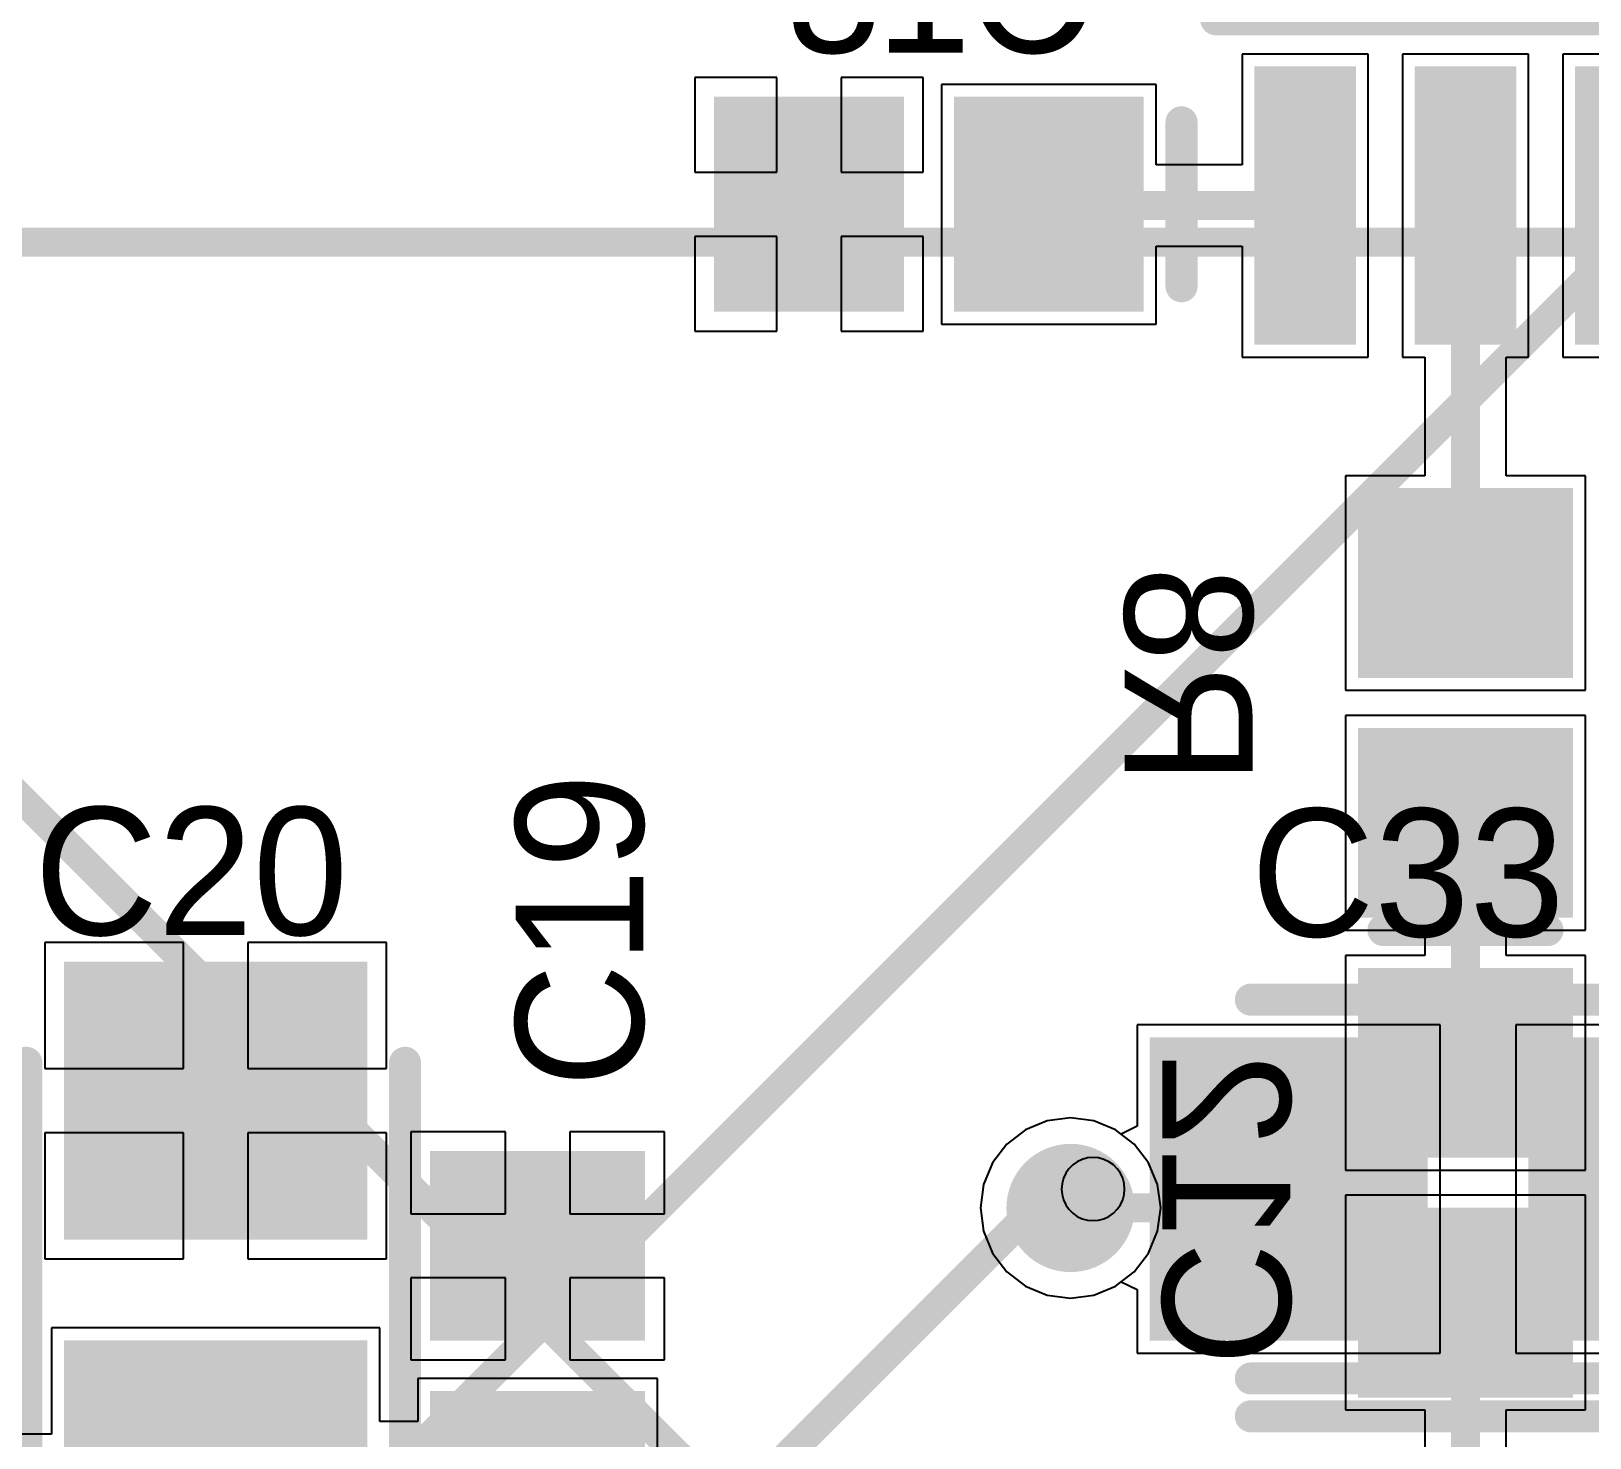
# Model space of a CAD drawing. Header units: millimetres. Extents: x 0 to 7.44, y -3.03 to 0.
# Drawn here: x 5.6866 to 6.1726, y -1.1878 to -0.7492 of the extents above; entities that cross this region are included whole.
import ezdxf

# ---------------------------------------------------------------- set-up
doc = ezdxf.new("R2010")
doc.units = ezdxf.units.MM
doc.header["$MEASUREMENT"] = 0
for name, color, linetype in [('BottomLayer', 5, 'Continuous'), ('BottomOverlay', 54, 'Continuous'), ('BottomPaste', 16, 'Continuous'), ('BottomSolder', 6, 'Continuous'), ('MidLayer1', 16, 'Continuous'), ('MidLayer2', 76, 'Continuous'), ('MultiLayer', 9, 'Continuous'), ('TopLayer', 1, 'Continuous'), ('TopOverlay', 2, 'Continuous'), ('TopPaste', 8, 'Continuous'), ('TopSolder', 216, 'Continuous'), ('ViaHoleLayer', 16, 'Continuous')]:
    doc.layers.add(name, color=color, linetype=linetype)

# ---------------------------------------------------------------- blocks, each defined once
blk = doc.blocks.new('PAM8403_B_76')
at = {"layer": 'BottomLayer'}
for points in [[(-0.16437, 0.16319), (-0.08563, 0.16319), (-0.16437, 0.18681), (-0.08563, 0.18681)], [(0.08563, 0.16319), (0.16437, 0.16319), (0.08563, 0.18681), (0.16437, 0.18681)], [(-0.16437, 0.11319), (-0.08563, 0.11319), (-0.16437, 0.13681), (-0.08563, 0.13681)], [(0.08563, 0.11319), (0.16437, 0.11319), (0.08563, 0.13681), (0.16437, 0.13681)], [(-0.16437, 0.06319), (-0.08563, 0.06319), (-0.16437, 0.08681), (-0.08563, 0.08681)], [(0.08563, 0.06319), (0.16437, 0.06319), (0.08563, 0.08681), (0.16437, 0.08681)], [(-0.16437, 0.01319), (-0.08563, 0.01319), (-0.16437, 0.03681), (-0.08563, 0.03681)], [(0.08563, 0.01319), (0.16437, 0.01319), (0.08563, 0.03681), (0.16437, 0.03681)], [(-0.16437, -0.03681), (-0.08563, -0.03681), (-0.16437, -0.01319), (-0.08563, -0.01319)], [(0.08563, -0.03681), (0.16437, -0.03681), (0.08563, -0.01319), (0.16437, -0.01319)], [(-0.16437, -0.08681), (-0.08563, -0.08681), (-0.16437, -0.06319), (-0.08563, -0.06319)], [(0.08563, -0.08681), (0.16437, -0.08681), (0.08563, -0.06319), (0.16437, -0.06319)], [(-0.16437, -0.13681), (-0.08563, -0.13681), (-0.16437, -0.11319), (-0.08563, -0.11319)], [(0.08563, -0.13681), (0.16437, -0.13681), (0.08563, -0.11319), (0.16437, -0.11319)], [(-0.16437, -0.18681), (-0.08563, -0.18681), (-0.16437, -0.16319), (-0.08563, -0.16319)], [(0.08563, -0.18681), (0.16437, -0.18681), (0.08563, -0.16319), (0.16437, -0.16319)]]:
    blk.add_solid(points, dxfattribs=at)
at = {"layer": 'BottomOverlay', "const_width": 0.01}
for points in [[(-0.06693, 0.20276), (-0.06693, -0.20276)], [(-0.06693, 0.20276), (0.06693, 0.20276)], [(0.06693, 0.20276), (0.06693, -0.20276)], [(-0.06693, -0.20276), (-0.01575, -0.20276)], [(0.01575, -0.20276), (0.06693, -0.20276)]]:
    blk.add_lwpolyline(points, dxfattribs=at)
at = {"layer": 'BottomOverlay', "const_width": 0.005}
for points in [[(-0.06943, 0.20276, 1), (-0.06443, 0.20276, 1)], [(-0.06943, 0.20276, 1), (-0.06443, 0.20276, 1)], [(0.06443, 0.20276, 1), (0.06943, 0.20276, 1)], [(0.06443, 0.20276, 1), (0.06943, 0.20276, 1)], [(-0.06943, -0.20276, 1), (-0.06443, -0.20276, 1)], [(-0.06943, -0.20276, 1), (-0.06443, -0.20276, 1)], [(-0.01825, -0.20276, 1), (-0.01325, -0.20276, 1)], [(-0.01824, -0.20283, 1), (-0.01324, -0.20283, 1)], [(0.01324, -0.20283, 1), (0.01824, -0.20283, 1)], [(0.01325, -0.20276, 1), (0.01825, -0.20276, 1)], [(0.06443, -0.20276, 1), (0.06943, -0.20276, 1)], [(0.06443, -0.20276, 1), (0.06943, -0.20276, 1)]]:
    blk.add_lwpolyline(points, format="xyb", close=True, dxfattribs=at)
at = {"layer": 'BottomOverlay', "const_width": 0.01}
blk.add_lwpolyline([(-0.01574, -0.20283, -1.130298), (0.01574, -0.20283)], format="xyb", dxfattribs=at)
at = {"layer": 'BottomPaste'}
for points in [[(-0.16437, 0.16319), (-0.08563, 0.16319), (-0.16437, 0.18681), (-0.08563, 0.18681)], [(0.08563, 0.16319), (0.16437, 0.16319), (0.08563, 0.18681), (0.16437, 0.18681)], [(-0.16437, 0.11319), (-0.08563, 0.11319), (-0.16437, 0.13681), (-0.08563, 0.13681)], [(0.08563, 0.11319), (0.16437, 0.11319), (0.08563, 0.13681), (0.16437, 0.13681)], [(-0.16437, 0.06319), (-0.08563, 0.06319), (-0.16437, 0.08681), (-0.08563, 0.08681)], [(0.08563, 0.06319), (0.16437, 0.06319), (0.08563, 0.08681), (0.16437, 0.08681)], [(-0.16437, 0.01319), (-0.08563, 0.01319), (-0.16437, 0.03681), (-0.08563, 0.03681)], [(0.08563, 0.01319), (0.16437, 0.01319), (0.08563, 0.03681), (0.16437, 0.03681)], [(-0.16437, -0.03681), (-0.08563, -0.03681), (-0.16437, -0.01319), (-0.08563, -0.01319)], [(0.08563, -0.03681), (0.16437, -0.03681), (0.08563, -0.01319), (0.16437, -0.01319)], [(-0.16437, -0.08681), (-0.08563, -0.08681), (-0.16437, -0.06319), (-0.08563, -0.06319)], [(0.08563, -0.08681), (0.16437, -0.08681), (0.08563, -0.06319), (0.16437, -0.06319)], [(-0.16437, -0.13681), (-0.08563, -0.13681), (-0.16437, -0.11319), (-0.08563, -0.11319)], [(0.08563, -0.13681), (0.16437, -0.13681), (0.08563, -0.11319), (0.16437, -0.11319)], [(-0.16437, -0.18681), (-0.08563, -0.18681), (-0.16437, -0.16319), (-0.08563, -0.16319)], [(0.08563, -0.18681), (0.16437, -0.18681), (0.08563, -0.16319), (0.16437, -0.16319)]]:
    blk.add_solid(points, dxfattribs=at)
at = {"layer": 'BottomSolder'}
for points in [[(-0.16837, 0.15919), (-0.08163, 0.15919), (-0.16837, 0.19081), (-0.08163, 0.19081)], [(0.08163, 0.15919), (0.16837, 0.15919), (0.08163, 0.19081), (0.16837, 0.19081)], [(-0.16837, 0.10919), (-0.08163, 0.10919), (-0.16837, 0.14081), (-0.08163, 0.14081)], [(0.08163, 0.10919), (0.16837, 0.10919), (0.08163, 0.14081), (0.16837, 0.14081)], [(-0.16837, 0.05919), (-0.08163, 0.05919), (-0.16837, 0.09081), (-0.08163, 0.09081)], [(0.08163, 0.05919), (0.16837, 0.05919), (0.08163, 0.09081), (0.16837, 0.09081)], [(-0.16837, 0.00919), (-0.08163, 0.00919), (-0.16837, 0.04081), (-0.08163, 0.04081)], [(0.08163, 0.00919), (0.16837, 0.00919), (0.08163, 0.04081), (0.16837, 0.04081)], [(-0.16837, -0.04081), (-0.08163, -0.04081), (-0.16837, -0.00919), (-0.08163, -0.00919)], [(0.08163, -0.04081), (0.16837, -0.04081), (0.08163, -0.00919), (0.16837, -0.00919)], [(-0.16837, -0.09081), (-0.08163, -0.09081), (-0.16837, -0.05919), (-0.08163, -0.05919)], [(0.08163, -0.09081), (0.16837, -0.09081), (0.08163, -0.05919), (0.16837, -0.05919)], [(-0.16837, -0.14081), (-0.08163, -0.14081), (-0.16837, -0.10919), (-0.08163, -0.10919)], [(0.08163, -0.14081), (0.16837, -0.14081), (0.08163, -0.10919), (0.16837, -0.10919)], [(-0.16837, -0.19081), (-0.08163, -0.19081), (-0.16837, -0.15919), (-0.08163, -0.15919)], [(0.08163, -0.19081), (0.16837, -0.19081), (0.08163, -0.15919), (0.16837, -0.15919)]]:
    blk.add_solid(points, dxfattribs=at)
blk = doc.blocks.new('CAP_0805_B_80')
at = {"layer": 'BottomLayer'}
for points in [[(-0.05511, -0.02953), (-0.00393, -0.02953), (-0.05511, 0.02953), (-0.00393, 0.02953)], [(0.0197, -0.02953), (0.07088, -0.02953), (0.0197, 0.02953), (0.07088, 0.02953)]]:
    blk.add_solid(points, dxfattribs=at)
at = {"layer": 'BottomOverlay', "const_width": 0.01}
blk.add_lwpolyline([(-0.07088, 0.02557), (-0.07088, -0.02557)], dxfattribs=at)
at = {"layer": 'BottomOverlay', "const_width": 0.005}
for points in [[(-0.07338, 0.02557, 1), (-0.06838, 0.02557, 1)], [(-0.07338, -0.02557, 1), (-0.06838, -0.02557, 1)]]:
    blk.add_lwpolyline(points, format="xyb", close=True, dxfattribs=at)
at = {"layer": 'BottomPaste'}
for points in [[(-0.05511, -0.02953), (-0.00393, -0.02953), (-0.05511, 0.02953), (-0.00393, 0.02953)], [(0.0197, -0.02953), (0.07088, -0.02953), (0.0197, 0.02953), (0.07088, 0.02953)]]:
    blk.add_solid(points, dxfattribs=at)
at = {"layer": 'BottomSolder'}
for points in [[(-0.05911, -0.03353), (0.00007, -0.03353), (-0.05911, 0.03353), (0.00007, 0.03353)], [(0.0157, -0.03353), (0.07488, -0.03353), (0.0157, 0.03353), (0.07488, 0.03353)]]:
    blk.add_solid(points, dxfattribs=at)
blk = doc.blocks.new('CAPAE_4_3_4_3_5_4_146')
at = {"layer": 'TopLayer'}
for points in [[(-0.08268, -0.04331), (-0.00394, -0.04331), (-0.08268, 0.04331), (-0.00394, 0.04331)], [(0.03543, -0.04331), (0.11417, -0.04331), (0.03543, 0.04331), (0.11417, 0.04331)]]:
    blk.add_solid(points, dxfattribs=at)
at = {"layer": 'TopOverlay'}
for p, q in [((-0.10433, 0.00984), (-0.10604, 0.00969)), ((-0.10262, 0.00969), (-0.10433, 0.00984)), ((-0.11285, 0.00492), (-0.11358, 0.00337)), ((-0.11187, 0.00632), (-0.11285, 0.00492)), ((-0.11066, 0.00754), (-0.11187, 0.00632)), ((-0.10925, 0.00852), (-0.11066, 0.00754)), ((-0.1077, 0.00924), (-0.10925, 0.00852)), ((-0.10604, 0.00969), (-0.1077, 0.00924)), ((-0.10096, 0.00924), (-0.10262, 0.00969)), ((-0.09941, 0.00852), (-0.10096, 0.00924)), ((-0.098, 0.00754), (-0.09941, 0.00852)), ((-0.09679, 0.00632), (-0.098, 0.00754)), ((-0.09581, 0.00492), (-0.09679, 0.00632)), ((-0.09508, 0.00337), (-0.09581, 0.00492)), ((-0.11402, 0.00171), (-0.11417, 0)), ((-0.11417, 0), (-0.11402, -0.00171)), ((-0.11358, 0.00337), (-0.11402, 0.00171)), ((-0.09464, 0.00171), (-0.09508, 0.00337)), ((-0.09449, 0), (-0.09464, 0.00171)), ((-0.09464, -0.00171), (-0.09449, 0)), ((-0.09449, 0), (-0.09449, 0)), ((-0.11402, -0.00171), (-0.11358, -0.00337)), ((-0.11358, -0.00337), (-0.11285, -0.00492)), ((-0.09581, -0.00492), (-0.09508, -0.00337)), ((-0.09508, -0.00337), (-0.09464, -0.00171)), ((-0.11285, -0.00492), (-0.11187, -0.00632)), ((-0.11187, -0.00632), (-0.11066, -0.00754)), ((-0.11066, -0.00754), (-0.10925, -0.00852)), ((-0.10925, -0.00852), (-0.1077, -0.00924)), ((-0.1077, -0.00924), (-0.10604, -0.00969)), ((-0.10604, -0.00969), (-0.10433, -0.00984)), ((-0.10433, -0.00984), (-0.10262, -0.00969)), ((-0.10262, -0.00969), (-0.10096, -0.00924)), ((-0.10096, -0.00924), (-0.09941, -0.00852)), ((-0.09941, -0.00852), (-0.098, -0.00754)), ((-0.098, -0.00754), (-0.09679, -0.00632)), ((-0.09679, -0.00632), (-0.09581, -0.00492))]:
    blk.add_line(p, q, dxfattribs=at)
at = {"layer": 'TopOverlay', "const_width": 0.01}
for points in [[(-0.05512, 0.05906), (0.08661, 0.05906)], [(-0.05512, -0.05906), (0.08661, -0.05906)]]:
    blk.add_lwpolyline(points, dxfattribs=at)
at = {"layer": 'TopOverlay', "const_width": 0.005}
for points in [[(-0.05762, 0.05906, 1), (-0.05262, 0.05906, 1)], [(0.08411, 0.05906, 1), (0.08911, 0.05906, 1)], [(-0.05762, -0.05906, 1), (-0.05262, -0.05906, 1)], [(0.08411, -0.05906, 1), (0.08911, -0.05906, 1)]]:
    blk.add_lwpolyline(points, format="xyb", close=True, dxfattribs=at)
at = {"layer": 'TopPaste'}
for points in [[(-0.08268, -0.04331), (-0.00394, -0.04331), (-0.08268, 0.04331), (-0.00394, 0.04331)], [(0.03543, -0.04331), (0.11417, -0.04331), (0.03543, 0.04331), (0.11417, 0.04331)]]:
    blk.add_solid(points, dxfattribs=at)
at = {"layer": 'TopSolder'}
for points in [[(-0.08668, -0.04731), (0.00006, -0.04731), (-0.08668, 0.04731), (0.00006, 0.04731)], [(0.03143, -0.04731), (0.11817, -0.04731), (0.03143, 0.04731), (0.11817, 0.04731)]]:
    blk.add_solid(points, dxfattribs=at)
blk = doc.blocks.new('CAPAE_4_3_4_3_5_4_147')
at = {"layer": 'TopLayer'}
for points in [[(-0.08268, -0.04331), (-0.00394, -0.04331), (-0.08268, 0.04331), (-0.00394, 0.04331)], [(0.03543, -0.04331), (0.11417, -0.04331), (0.03543, 0.04331), (0.11417, 0.04331)]]:
    blk.add_solid(points, dxfattribs=at)
at = {"layer": 'TopOverlay'}
for p, q in [((-0.10433, 0.00984), (-0.10604, 0.00969)), ((-0.10262, 0.00969), (-0.10433, 0.00984)), ((-0.11285, 0.00492), (-0.11358, 0.00337)), ((-0.11187, 0.00632), (-0.11285, 0.00492)), ((-0.11066, 0.00754), (-0.11187, 0.00632)), ((-0.10925, 0.00852), (-0.11066, 0.00754)), ((-0.1077, 0.00924), (-0.10925, 0.00852)), ((-0.10604, 0.00969), (-0.1077, 0.00924)), ((-0.10096, 0.00924), (-0.10262, 0.00969)), ((-0.09941, 0.00852), (-0.10096, 0.00924)), ((-0.098, 0.00754), (-0.09941, 0.00852)), ((-0.09679, 0.00632), (-0.098, 0.00754)), ((-0.09581, 0.00492), (-0.09679, 0.00632)), ((-0.09508, 0.00337), (-0.09581, 0.00492)), ((-0.11402, 0.00171), (-0.11417, 0)), ((-0.11417, 0), (-0.11402, -0.00171)), ((-0.11358, 0.00337), (-0.11402, 0.00171)), ((-0.09464, 0.00171), (-0.09508, 0.00337)), ((-0.09449, 0), (-0.09464, 0.00171)), ((-0.09464, -0.00171), (-0.09449, 0)), ((-0.09449, 0), (-0.09449, 0)), ((-0.11402, -0.00171), (-0.11358, -0.00337)), ((-0.11358, -0.00337), (-0.11285, -0.00492)), ((-0.09581, -0.00492), (-0.09508, -0.00337)), ((-0.09508, -0.00337), (-0.09464, -0.00171)), ((-0.11285, -0.00492), (-0.11187, -0.00632)), ((-0.11187, -0.00632), (-0.11066, -0.00754)), ((-0.11066, -0.00754), (-0.10925, -0.00852)), ((-0.10925, -0.00852), (-0.1077, -0.00924)), ((-0.1077, -0.00924), (-0.10604, -0.00969)), ((-0.10604, -0.00969), (-0.10433, -0.00984)), ((-0.10433, -0.00984), (-0.10262, -0.00969)), ((-0.10262, -0.00969), (-0.10096, -0.00924)), ((-0.10096, -0.00924), (-0.09941, -0.00852)), ((-0.09941, -0.00852), (-0.098, -0.00754)), ((-0.098, -0.00754), (-0.09679, -0.00632)), ((-0.09679, -0.00632), (-0.09581, -0.00492))]:
    blk.add_line(p, q, dxfattribs=at)
at = {"layer": 'TopOverlay', "const_width": 0.01}
for points in [[(-0.05512, 0.05906), (0.08661, 0.05906)], [(-0.05512, -0.05906), (0.08661, -0.05906)]]:
    blk.add_lwpolyline(points, dxfattribs=at)
at = {"layer": 'TopOverlay', "const_width": 0.005}
for points in [[(-0.05762, 0.05906, 1), (-0.05262, 0.05906, 1)], [(0.08411, 0.05906, 1), (0.08911, 0.05906, 1)], [(-0.05762, -0.05906, 1), (-0.05262, -0.05906, 1)], [(0.08411, -0.05906, 1), (0.08911, -0.05906, 1)]]:
    blk.add_lwpolyline(points, format="xyb", close=True, dxfattribs=at)
at = {"layer": 'TopPaste'}
for points in [[(-0.08268, -0.04331), (-0.00394, -0.04331), (-0.08268, 0.04331), (-0.00394, 0.04331)], [(0.03543, -0.04331), (0.11417, -0.04331), (0.03543, 0.04331), (0.11417, 0.04331)]]:
    blk.add_solid(points, dxfattribs=at)
at = {"layer": 'TopSolder'}
for points in [[(-0.08668, -0.04731), (0.00006, -0.04731), (-0.08668, 0.04731), (0.00006, 0.04731)], [(0.03143, -0.04731), (0.11817, -0.04731), (0.03143, 0.04731), (0.11817, 0.04731)]]:
    blk.add_solid(points, dxfattribs=at)
blk = doc.blocks.new('CAPAE_4_3_4_3_5_4_176')
at = {"layer": 'TopLayer'}
for points in [[(-0.08268, -0.04331), (-0.00394, -0.04331), (-0.08268, 0.04331), (-0.00394, 0.04331)], [(0.03543, -0.04331), (0.11417, -0.04331), (0.03543, 0.04331), (0.11417, 0.04331)]]:
    blk.add_solid(points, dxfattribs=at)
at = {"layer": 'TopOverlay'}
for p, q in [((-0.10433, 0.00984), (-0.10604, 0.00969)), ((-0.10262, 0.00969), (-0.10433, 0.00984)), ((-0.11285, 0.00492), (-0.11358, 0.00337)), ((-0.11187, 0.00632), (-0.11285, 0.00492)), ((-0.11066, 0.00754), (-0.11187, 0.00632)), ((-0.10925, 0.00852), (-0.11066, 0.00754)), ((-0.1077, 0.00924), (-0.10925, 0.00852)), ((-0.10604, 0.00969), (-0.1077, 0.00924)), ((-0.10096, 0.00924), (-0.10262, 0.00969)), ((-0.09941, 0.00852), (-0.10096, 0.00924)), ((-0.098, 0.00754), (-0.09941, 0.00852)), ((-0.09679, 0.00632), (-0.098, 0.00754)), ((-0.09581, 0.00492), (-0.09679, 0.00632)), ((-0.09508, 0.00337), (-0.09581, 0.00492)), ((-0.11402, 0.00171), (-0.11417, 0)), ((-0.11417, 0), (-0.11402, -0.00171)), ((-0.11358, 0.00337), (-0.11402, 0.00171)), ((-0.09464, 0.00171), (-0.09508, 0.00337)), ((-0.09449, 0), (-0.09464, 0.00171)), ((-0.09464, -0.00171), (-0.09449, 0)), ((-0.09449, 0), (-0.09449, 0)), ((-0.11402, -0.00171), (-0.11358, -0.00337)), ((-0.11358, -0.00337), (-0.11285, -0.00492)), ((-0.09581, -0.00492), (-0.09508, -0.00337)), ((-0.09508, -0.00337), (-0.09464, -0.00171)), ((-0.11285, -0.00492), (-0.11187, -0.00632)), ((-0.11187, -0.00632), (-0.11066, -0.00754)), ((-0.11066, -0.00754), (-0.10925, -0.00852)), ((-0.10925, -0.00852), (-0.1077, -0.00924)), ((-0.1077, -0.00924), (-0.10604, -0.00969)), ((-0.10604, -0.00969), (-0.10433, -0.00984)), ((-0.10433, -0.00984), (-0.10262, -0.00969)), ((-0.10262, -0.00969), (-0.10096, -0.00924)), ((-0.10096, -0.00924), (-0.09941, -0.00852)), ((-0.09941, -0.00852), (-0.098, -0.00754)), ((-0.098, -0.00754), (-0.09679, -0.00632)), ((-0.09679, -0.00632), (-0.09581, -0.00492))]:
    blk.add_line(p, q, dxfattribs=at)
at = {"layer": 'TopOverlay', "const_width": 0.01}
for points in [[(-0.05512, 0.05906), (0.08661, 0.05906)], [(-0.05512, -0.05906), (0.08661, -0.05906)]]:
    blk.add_lwpolyline(points, dxfattribs=at)
at = {"layer": 'TopOverlay', "const_width": 0.005}
for points in [[(-0.05762, 0.05906, 1), (-0.05262, 0.05906, 1)], [(0.08411, 0.05906, 1), (0.08911, 0.05906, 1)], [(-0.05762, -0.05906, 1), (-0.05262, -0.05906, 1)], [(0.08411, -0.05906, 1), (0.08911, -0.05906, 1)]]:
    blk.add_lwpolyline(points, format="xyb", close=True, dxfattribs=at)
at = {"layer": 'TopPaste'}
for points in [[(-0.08268, -0.04331), (-0.00394, -0.04331), (-0.08268, 0.04331), (-0.00394, 0.04331)], [(0.03543, -0.04331), (0.11417, -0.04331), (0.03543, 0.04331), (0.11417, 0.04331)]]:
    blk.add_solid(points, dxfattribs=at)
at = {"layer": 'TopSolder'}
for points in [[(-0.08668, -0.04731), (0.00006, -0.04731), (-0.08668, 0.04731), (0.00006, 0.04731)], [(0.03143, -0.04731), (0.11817, -0.04731), (0.03143, 0.04731), (0.11817, 0.04731)]]:
    blk.add_solid(points, dxfattribs=at)
blk = doc.blocks.new('CAP_0805_177')
at = {"layer": 'TopLayer'}
for points in [[(-0.05511, -0.02953), (-0.00393, -0.02953), (-0.05511, 0.02953), (-0.00393, 0.02953)], [(0.0197, -0.02953), (0.07088, -0.02953), (0.0197, 0.02953), (0.07088, 0.02953)]]:
    blk.add_solid(points, dxfattribs=at)
at = {"layer": 'TopOverlay', "const_width": 0.01}
blk.add_lwpolyline([(-0.07088, 0.02557), (-0.07088, -0.02557)], dxfattribs=at)
at = {"layer": 'TopOverlay', "const_width": 0.005}
for points in [[(-0.07338, 0.02557, 1), (-0.06838, 0.02557, 1)], [(-0.07338, -0.02557, 1), (-0.06838, -0.02557, 1)]]:
    blk.add_lwpolyline(points, format="xyb", close=True, dxfattribs=at)
at = {"layer": 'TopPaste'}
for points in [[(-0.05511, -0.02953), (-0.00393, -0.02953), (-0.05511, 0.02953), (-0.00393, 0.02953)], [(0.0197, -0.02953), (0.07088, -0.02953), (0.0197, 0.02953), (0.07088, 0.02953)]]:
    blk.add_solid(points, dxfattribs=at)
at = {"layer": 'TopSolder'}
for points in [[(-0.05911, -0.03353), (0.00007, -0.03353), (-0.05911, 0.03353), (0.00007, 0.03353)], [(0.0157, -0.03353), (0.07488, -0.03353), (0.0157, 0.03353), (0.07488, 0.03353)]]:
    blk.add_solid(points, dxfattribs=at)
blk = doc.blocks.new('RES_0805_B_194')
at = {"layer": 'BottomLayer'}
for points in [[(-0.06299, -0.02953), (-0.01181, -0.02953), (-0.06299, 0.02953), (-0.01181, 0.02953)], [(0.01181, -0.02953), (0.06299, -0.02953), (0.01181, 0.02953), (0.06299, 0.02953)]]:
    blk.add_solid(points, dxfattribs=at)
at = {"layer": 'BottomPaste'}
for points in [[(-0.06299, -0.02953), (-0.01181, -0.02953), (-0.06299, 0.02953), (-0.01181, 0.02953)], [(0.01181, -0.02953), (0.06299, -0.02953), (0.01181, 0.02953), (0.06299, 0.02953)]]:
    blk.add_solid(points, dxfattribs=at)
at = {"layer": 'BottomSolder'}
for points in [[(-0.06699, -0.03353), (-0.00781, -0.03353), (-0.06699, 0.03353), (-0.00781, 0.03353)], [(0.00781, -0.03353), (0.06699, -0.03353), (0.00781, 0.03353), (0.06699, 0.03353)]]:
    blk.add_solid(points, dxfattribs=at)
blk = doc.blocks.new('CAP_0805_B_233')
at = {"layer": 'BottomLayer'}
for points in [[(-0.05511, -0.02953), (-0.00393, -0.02953), (-0.05511, 0.02953), (-0.00393, 0.02953)], [(0.0197, -0.02953), (0.07088, -0.02953), (0.0197, 0.02953), (0.07088, 0.02953)]]:
    blk.add_solid(points, dxfattribs=at)
at = {"layer": 'BottomOverlay', "const_width": 0.01}
blk.add_lwpolyline([(-0.07088, -0.02557), (-0.07088, 0.02557)], dxfattribs=at)
at = {"layer": 'BottomOverlay', "const_width": 0.005}
for points in [[(-0.07338, 0.02557, 1), (-0.06838, 0.02557, 1)], [(-0.07338, -0.02557, 1), (-0.06838, -0.02557, 1)]]:
    blk.add_lwpolyline(points, format="xyb", close=True, dxfattribs=at)
at = {"layer": 'BottomPaste'}
for points in [[(-0.05511, -0.02953), (-0.00393, -0.02953), (-0.05511, 0.02953), (-0.00393, 0.02953)], [(0.0197, -0.02953), (0.07088, -0.02953), (0.0197, 0.02953), (0.07088, 0.02953)]]:
    blk.add_solid(points, dxfattribs=at)
at = {"layer": 'BottomSolder'}
for points in [[(-0.05911, -0.03353), (0.00007, -0.03353), (-0.05911, 0.03353), (0.00007, 0.03353)], [(0.0157, -0.03353), (0.07488, -0.03353), (0.0157, 0.03353), (0.07488, 0.03353)]]:
    blk.add_solid(points, dxfattribs=at)

msp = doc.modelspace()

# ---------------------------------------------------------------- linework, layer by layer
at = {"layer": 'BottomLayer'}
for p, q in [((6.10354, -0.7563), (6.06417, -0.7563)), ((6.06417, -0.7563), (6.06417, -0.7909)), ((6.10354, -0.85079), (6.10354, -0.7563)), ((6.15355, -0.7563), (6.11418, -0.7563)), ((6.11418, -0.7563), (6.11418, -0.85079)), ((6.15355, -0.85079), (6.15355, -0.7563)), ((6.20354, -0.7563), (6.16417, -0.7563)), ((6.16417, -0.7563), (6.16417, -0.85079)), ((5.91913, -0.76362), (5.89354, -0.76362)), ((5.89354, -0.76362), (5.89354, -0.79315)), ((5.91913, -0.79315), (5.91913, -0.76362)), ((5.96472, -0.76362), (5.93913, -0.76362)), ((5.93913, -0.76362), (5.93913, -0.79315)), ((5.96472, -0.79315), (5.96472, -0.76362)), ((6.0374, -0.76575), (5.97047, -0.76575)), ((5.97047, -0.76575), (5.97047, -0.84055)), ((6.0374, -0.7909), (6.0374, -0.76575)), ((6.06417, -0.7909), (6.0374, -0.7909)), ((5.89354, -0.79315), (5.91913, -0.79315)), ((5.93913, -0.79315), (5.96472, -0.79315)), ((5.91913, -0.81315), (5.89354, -0.81315)), ((5.89354, -0.81315), (5.89354, -0.84268)), ((5.91913, -0.84268), (5.91913, -0.81315)), ((5.96472, -0.81315), (5.93913, -0.81315)), ((5.93913, -0.81315), (5.93913, -0.84268)), ((5.96472, -0.84268), (5.96472, -0.81315)), ((6.0374, -0.84055), (6.0374, -0.81619)), ((6.0374, -0.81619), (6.06417, -0.81619)), ((6.06417, -0.81619), (6.06417, -0.85079)), ((5.97047, -0.84055), (6.0374, -0.84055)), ((5.89354, -0.84268), (5.91913, -0.84268)), ((5.93913, -0.84268), (5.96472, -0.84268)), ((6.06417, -0.85079), (6.10354, -0.85079)), ((6.11418, -0.85079), (6.12121, -0.85079)), ((6.12121, -0.85079), (6.12121, -0.8878)), ((6.1465, -0.8878), (6.1465, -0.85079)), ((6.1465, -0.85079), (6.15355, -0.85079)), ((6.16417, -0.85079), (6.20354, -0.85079)), ((6.12121, -0.8878), (6.09646, -0.8878)), ((6.09646, -0.8878), (6.09646, -0.95472)), ((6.17126, -0.8878), (6.1465, -0.8878)), ((6.17126, -0.95472), (6.17126, -0.8878)), ((6.09646, -0.95472), (6.17126, -0.95472)), ((6.17126, -0.9626), (6.09646, -0.9626)), ((6.09646, -0.9626), (6.09646, -1.02953)), ((6.17126, -1.02953), (6.17126, -0.9626)), ((6.09646, -1.02953), (6.12121, -1.02953)), ((6.12121, -1.02953), (6.12121, -1.0374)), ((6.1465, -1.0374), (6.1465, -1.02953)), ((6.1465, -1.02953), (6.17126, -1.02953)), ((6.12121, -1.0374), (6.09646, -1.0374)), ((6.09646, -1.0374), (6.09646, -1.10433)), ((6.17126, -1.0374), (6.1465, -1.0374)), ((6.17126, -1.10433), (6.17126, -1.0374)), ((6.01069, -1.08802), (6.00342, -1.08898)), ((6.01797, -1.08898), (6.01069, -1.08802)), ((5.99664, -1.09179), (5.99081, -1.09626)), ((6.00342, -1.08898), (5.99664, -1.09179)), ((6.02475, -1.09179), (6.01797, -1.08898)), ((6.03057, -1.09626), (6.02475, -1.09179)), ((5.99081, -1.09626), (5.98635, -1.10208)), ((6.03504, -1.10208), (6.03057, -1.09626)), ((5.98635, -1.10208), (5.98354, -1.10886)), ((6.03785, -1.10886), (6.03504, -1.10208)), ((6.09646, -1.10433), (6.17126, -1.10433)), ((5.98354, -1.10886), (5.98258, -1.11614)), ((6.03881, -1.11614), (6.03785, -1.10886)), ((6.17126, -1.1122), (6.09646, -1.1122)), ((6.09646, -1.1122), (6.09646, -1.17913)), ((6.17126, -1.17913), (6.17126, -1.1122)), ((5.98258, -1.11614), (5.98354, -1.12341)), ((6.03785, -1.12341), (6.03881, -1.11614)), ((5.98354, -1.12341), (5.98635, -1.1302)), ((6.03504, -1.1302), (6.03785, -1.12341)), ((5.98635, -1.1302), (5.99081, -1.13602)), ((6.03057, -1.13602), (6.03504, -1.1302)), ((5.99081, -1.13602), (5.99664, -1.14049)), ((6.02475, -1.14049), (6.03057, -1.13602)), ((5.99664, -1.14049), (6.00342, -1.14329)), ((6.01797, -1.14329), (6.02475, -1.14049)), ((6.00342, -1.14329), (6.01069, -1.14425)), ((6.01069, -1.14425), (6.01797, -1.14329)), ((6.09646, -1.17913), (6.12121, -1.17913)), ((6.12121, -1.17913), (6.12121, -1.53413)), ((6.1465, -1.53937), (6.1465, -1.17913)), ((6.1465, -1.17913), (6.17126, -1.17913))]:
    msp.add_line(p, q, dxfattribs=at)
at = {"layer": 'BottomLayer', "const_width": 0.00906}
for points in [[(6.00394, -0.80315), (6.00433, -0.80354)], [(6.00433, -0.80354), (6.08386, -0.80354)], [(6.13386, -0.92126), (6.13386, -0.80354)], [(6.13386, -1.07087), (6.13386, -0.99606)], [(6.13386, -1.53937), (6.13386, -1.14567)]]:
    msp.add_lwpolyline(points, dxfattribs=at)
at = {"layer": 'BottomLayer'}
for points, const_width in [([(6.00167, -0.80315, 1), (6.0062, -0.80315, 1)], 0.00453), ([(6.00207, -0.80354, 1), (6.00659, -0.80354, 1)], 0.00453), ([(6.00207, -0.80354, 1), (6.00659, -0.80354, 1)], 0.00453), ([(6.08159, -0.80354, 1), (6.08612, -0.80354, 1)], 0.00453), ([(6.13159, -0.80354, 1), (6.13612, -0.80354, 1)], 0.00453), ([(6.13159, -0.92126, 1), (6.13612, -0.92126, 1)], 0.00453), ([(6.13159, -0.99606, 1), (6.13612, -0.99606, 1)], 0.00453), ([(6.13159, -1.07087, 1), (6.13612, -1.07087, 1)], 0.00453), ([(6.00069, -1.11614, 1), (6.02069, -1.11614, 1)], 0.02), ([(6.13159, -1.14567, 1), (6.13612, -1.14567, 1)], 0.00453)]:
    msp.add_lwpolyline(points, format="xyb", close=True, dxfattribs=dict(at, const_width=const_width))
at = {"layer": 'MidLayer1', "const_width": 0.00906}
for points in [[(5.08198, -1.91622), (6.52522, -0.47298)], [(5.72564, -1.39002), (6.01069, -1.10496)], [(6.01069, -1.11614), (6.01069, -1.10496)]]:
    msp.add_lwpolyline(points, dxfattribs=at)
at = {"layer": 'MidLayer1'}
for points, const_width in [([(6.00069, -1.11614, 1), (6.02069, -1.11614, 1)], 0.02), ([(6.00843, -1.10496, 1), (6.01296, -1.10496, 1)], 0.00453), ([(6.00843, -1.10496, 1), (6.01296, -1.10496, 1)], 0.00453), ([(6.00843, -1.11614, 1), (6.01296, -1.11614, 1)], 0.00453)]:
    msp.add_lwpolyline(points, format="xyb", close=True, dxfattribs=dict(at, const_width=const_width))
at = {"layer": 'MidLayer2', "const_width": 0.00906}
for points in [[(5.45885, -0.76378), (5.90812, -1.21305)], [(5.57051, -0.81496), (6.98228, -0.81496)]]:
    msp.add_lwpolyline(points, dxfattribs=at)
at = {"layer": 'MidLayer2', "const_width": 0.02}
msp.add_lwpolyline([(6.00069, -1.11614, 1), (6.02069, -1.11614, 1)], format="xyb", close=True, dxfattribs=at)
at = {"layer": 'MultiLayer', "const_width": 0.02}
msp.add_lwpolyline([(6.00069, -1.11614, 1), (6.02069, -1.11614, 1)], format="xyb", close=True, dxfattribs=at)
at = {"layer": 'TopLayer'}
for p, q in [((5.73409, -1.03331), (5.69079, -1.03331)), ((5.69079, -1.03331), (5.69079, -1.07268)), ((5.73409, -1.07268), (5.73409, -1.03331)), ((5.7974, -1.03331), (5.75409, -1.03331)), ((5.75409, -1.03331), (5.75409, -1.07268)), ((5.7974, -1.07268), (5.7974, -1.03331)), ((6.12598, -1.05906), (6.0315, -1.05906)), ((6.0315, -1.05906), (6.0315, -1.09066)), ((6.12598, -1.16142), (6.12598, -1.05906)), ((6.24287, -1.05906), (6.14961, -1.05906)), ((6.14961, -1.05906), (6.14961, -1.16142)), ((5.69079, -1.07268), (5.73409, -1.07268)), ((5.75409, -1.07268), (5.7974, -1.07268)), ((6.01069, -1.08802), (6.00342, -1.08898)), ((6.01797, -1.08898), (6.01069, -1.08802)), ((5.73409, -1.09268), (5.69079, -1.09268)), ((5.69079, -1.09268), (5.69079, -1.13205)), ((5.73409, -1.13205), (5.73409, -1.09268)), ((5.7974, -1.09268), (5.75409, -1.09268)), ((5.75409, -1.09268), (5.75409, -1.13205)), ((5.7974, -1.13205), (5.7974, -1.09268)), ((5.83449, -1.09236), (5.80496, -1.09236)), ((5.80496, -1.09236), (5.80496, -1.11795)), ((5.83449, -1.11795), (5.83449, -1.09236)), ((5.88402, -1.09236), (5.85449, -1.09236)), ((5.85449, -1.09236), (5.85449, -1.11795)), ((5.88402, -1.11795), (5.88402, -1.09236)), ((5.99664, -1.09179), (5.99081, -1.09626)), ((6.00342, -1.08898), (5.99664, -1.09179)), ((6.02475, -1.09179), (6.01797, -1.08898)), ((6.0265, -1.09313), (6.02475, -1.09179)), ((6.0315, -1.09066), (6.0265, -1.09313)), ((5.99081, -1.09626), (5.98635, -1.10208)), ((5.98635, -1.10208), (5.98354, -1.10886)), ((5.98354, -1.10886), (5.98258, -1.11614)), ((5.80496, -1.11795), (5.83449, -1.11795)), ((5.85449, -1.11795), (5.88402, -1.11795)), ((5.98258, -1.11614), (5.98354, -1.12341)), ((5.98354, -1.12341), (5.98635, -1.1302)), ((5.69079, -1.13205), (5.73409, -1.13205)), ((5.75409, -1.13205), (5.7974, -1.13205)), ((5.98635, -1.1302), (5.99081, -1.13602)), ((5.99081, -1.13602), (5.99664, -1.14049)), ((5.83449, -1.13795), (5.80496, -1.13795)), ((5.80496, -1.13795), (5.80496, -1.16354)), ((5.83449, -1.16354), (5.83449, -1.13795)), ((5.88402, -1.13795), (5.85449, -1.13795)), ((5.85449, -1.13795), (5.85449, -1.16354)), ((5.88402, -1.16354), (5.88402, -1.13795)), ((5.99664, -1.14049), (6.00342, -1.14329)), ((6.01797, -1.14329), (6.02475, -1.14049)), ((6.02475, -1.14049), (6.0265, -1.13915)), ((6.0265, -1.13915), (6.0315, -1.14161)), ((6.0315, -1.14161), (6.0315, -1.16142)), ((6.00342, -1.14329), (6.01069, -1.14425)), ((6.01069, -1.14425), (6.01797, -1.14329)), ((5.79528, -1.15354), (5.69291, -1.15354)), ((5.69291, -1.15354), (5.69291, -1.18666)), ((5.79528, -1.18272), (5.79528, -1.15354)), ((6.0315, -1.16142), (6.12598, -1.16142)), ((6.14961, -1.16142), (6.24409, -1.16142)), ((5.80496, -1.16354), (5.83449, -1.16354)), ((5.85449, -1.16354), (5.88402, -1.16354)), ((5.88189, -1.16929), (5.80709, -1.16929)), ((5.80709, -1.16929), (5.80709, -1.18272)), ((5.88189, -1.23622), (5.88189, -1.16929)), ((5.80709, -1.18272), (5.79528, -1.18272)), ((5.69291, -1.18666), (5.68307, -1.18666))]:
    msp.add_line(p, q, dxfattribs=at)
for points, const_width in [([(6.00069, -1.11614, 1), (6.02069, -1.11614, 1)], 0.02), ([(6.07648, -1.11024, 1), (6.081, -1.11024, 1)], 0.00453), ([(6.00843, -1.11614, 1), (6.01296, -1.11614, 1)], 0.00453), ([(6.07057, -1.11614, 1), (6.0751, -1.11614, 1)], 0.00453), ([(6.07057, -1.11614, 1), (6.0751, -1.11614, 1)], 0.00453)]:
    msp.add_lwpolyline(points, format="xyb", close=True, dxfattribs=dict(at, const_width=const_width))
at = {"layer": 'TopLayer', "const_width": 0.00906}
for points in [[(6.07284, -1.11614), (6.07874, -1.11024)], [(6.01069, -1.11614), (6.07284, -1.11614)]]:
    msp.add_lwpolyline(points, dxfattribs=at)
at = {"layer": 'ViaHoleLayer', "const_width": 0.00956}
msp.add_lwpolyline([(6.00591, -1.11614, 1), (6.01547, -1.11614, 1)], format="xyb", close=True, dxfattribs=at)

# ---------------------------------------------------------------- block references
for name, p, rotation in [('PAM8403_B_76', (6.25886, -0.67854), 90), ('CAP_0805_B_80', (5.97442, -0.80315), 180), ('RES_0805_B_194', (6.13386, -0.95866), 270), ('CAP_0805_B_233', (6.13386, -1.10038), 270), ('CAPAE_4_3_4_3_5_4_176', (5.74409, -1.15748), 90), ('CAP_0805_177', (5.84449, -1.17324), 90)]:
    msp.add_blockref(name, p, dxfattribs=dict(rotation=rotation))
for name, p in [('CAPAE_4_3_4_3_5_4_147', (6.12205, -1.11024)), ('CAPAE_4_3_4_3_5_4_146', (6.12205, -1.24016))]:
    msp.add_blockref(name, p)

# ---------------------------------------------------------------- texts
at = {"layer": 'BottomOverlay', "text_generation_flag": 2}
msp.add_text('C13', height=0.039894, dxfattribs=at).set_placement((6.01968, -0.75591))
for s, p in [('R8', (6.02756, -0.98425)), ('C12', (6.03937, -1.16535))]:
    msp.add_text(s, height=0.039894, rotation=270, dxfattribs=at).set_placement(p)
at = {"layer": 'TopOverlay'}
msp.add_text('C19', height=0.039894, rotation=90, dxfattribs=at).set_placement((5.8775, -1.07854))
for s, p in [('C20', (5.68751, -1.03104)), ('C33', (6.06693, -1.0315))]:
    msp.add_text(s, height=0.039894, dxfattribs=at).set_placement(p)

doc.saveas('drawing.dxf')
